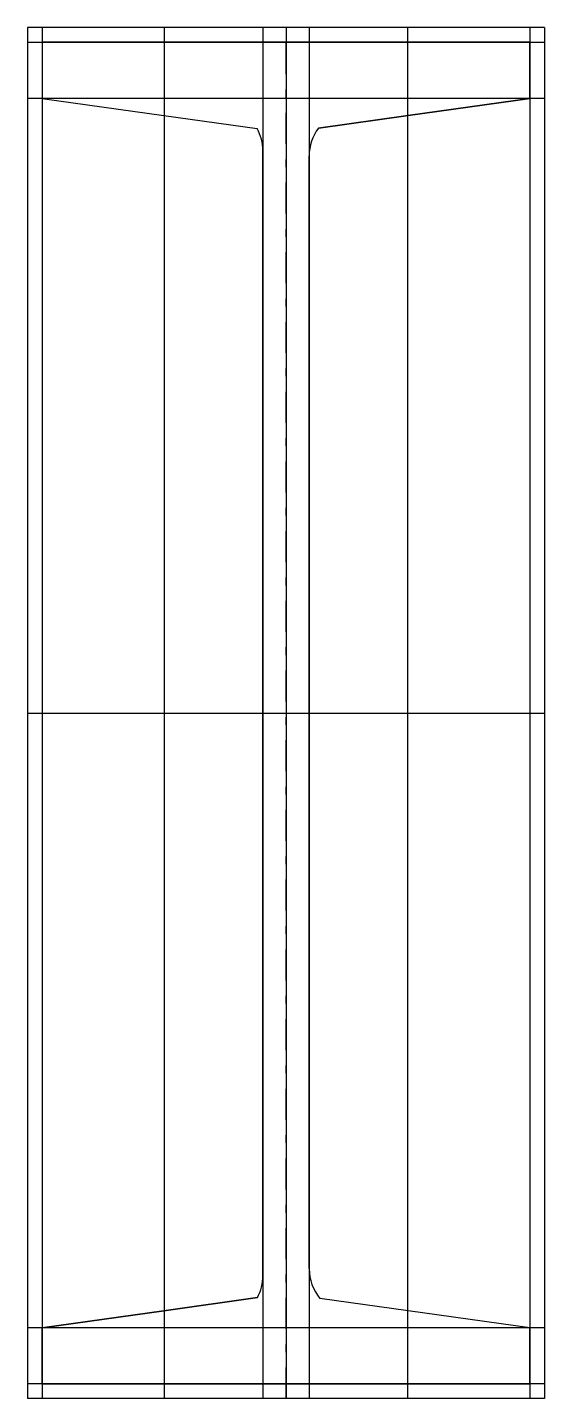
# Model space of a CAD drawing. Extents: x -106 to 106, y -240 to 322.
import ezdxf

# ---------------------------------------------------------------- set-up
doc = ezdxf.new("R2010")
doc.units = 0
doc.linetypes.add('CENTER', pattern=[28.575, 12.7, -6.35, 3.175, -6.35])
doc.layers.get('0').update_dxf_attribs({"linetype": 'CONTINUOUS'})

msp = doc.modelspace()

# ---------------------------------------------------------------- linework, layer by layer
at = {"linetype": 'CONTINUOUS'}
for p, q in [((-106, 321.77), (-106, -240.32)), ((106, 321.77), (-106, 321.77)), ((-100, 321.77), (-100, -240.32)), ((-50, 321.77), (-50, -240.32)), ((-9.5, 321.77), (-9.5, -240.32)), ((0, 321.77), (0, -240.32)), ((9.5, 321.77), (9.5, -240.32)), ((50, -240.32), (50, 321.77)), ((100, 321.77), (100, -240.32)), ((106, 321.77), (106, -240.32)), ((-106, 315.68), (106, 315.68)), ((100, 315.68), (-100, 315.68)), ((-100, 315.68), (-100, 292.66)), ((100, 315.68), (-100, 315.68)), ((-100, 315.68), (-100, 292.66)), ((100, 292.66), (100, 315.68)), ((100, 315.68), (100, 292.66)), ((106, 292.68), (-106, 292.68)), ((-100, 292.66), (-50.13, 285.68)), ((-100, 292.66), (-50.13, 285.68)), ((50.13, 285.68), (100, 292.66)), ((100, 292.66), (50.13, 285.68)), ((-50.13, 285.68), (-11.83, 280.32)), ((-50.13, 285.68), (-11.83, 280.32)), ((13.29, 280.52), (50.13, 285.68)), ((50.13, 285.68), (13.29, 280.52)), ((-9.5, 271.2), (-9.5, -189.99)), ((-9.5, -189.99), (-9.5, 271.2)), ((9.5, -187.06), (9.5, 269.13)), ((9.5, -187.06), (9.5, 269.13)), ((-106, 40.68), (106, 40.68)), ((-11.74, -198.94), (-50.13, -204.32)), ((-50.13, -204.32), (-11.74, -198.94)), ((50.13, -204.32), (13.93, -199.25)), ((50.13, -204.32), (13.93, -199.25)), ((-50.13, -204.32), (-100, -211.3)), ((-100, -211.3), (-50.13, -204.32)), ((100, -211.3), (50.13, -204.32)), ((100, -211.3), (50.13, -204.32)), ((106, -211.32), (-106, -211.32)), ((-100, -211.3), (-100, -234.32)), ((-100, -234.32), (-100, -211.3)), ((100, -234.32), (100, -211.3)), ((100, -234.32), (100, -211.3)), ((106, -234.32), (-106, -234.32)), ((-100, -234.32), (100, -234.32)), ((100, -234.32), (-100, -234.32)), ((106, -240.32), (-106, -240.32))]:
    msp.add_line(p, q, dxfattribs=at)
at = {"linetype": 'CENTER'}
for p, q in [((0, -240.32), (0, 321.77)), ((-106, 40.66), (106, 40.66))]:
    msp.add_line(p, q, dxfattribs=at)
at = {"linetype": 'CONTINUOUS'}
for centre, start, end in [((-28.5, 271.2), 359.9895, 28.6735), ((-28.5, 271.2), 359.9895, 28.6735), ((28.5, 269.13), 143.1804, 180.0101), ((28.5, 269.13), 143.1804, 180.0101), ((-28.5, -189.99), 331.8974, 0), ((-28.5, -189.99), 331.8974, 0), ((28.5, -187.06), 180.0147, 219.9288), ((28.5, -187.06), 180.0147, 219.9288)]:
    msp.add_arc(centre, 19, start, end, dxfattribs=at)

doc.saveas('drawing.dxf')
